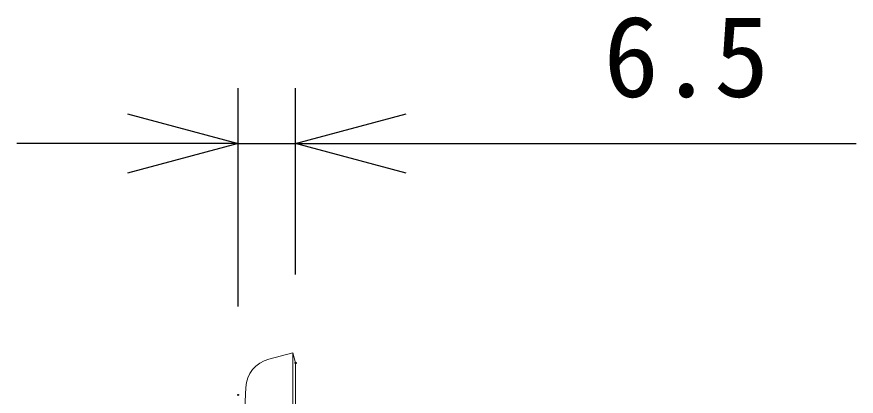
# Model space of a CAD drawing. Units: millimetres, scale not verified. Extents: x -62 to 63, y -56 to 57.
# Drawn here: x 13.97 to 32.94, y 26.14 to 34.71 of the extents above; entities that cross this region are included whole.
import ezdxf
from ezdxf.enums import TextEntityAlignment as Align

# ---------------------------------------------------------------- set-up
doc = ezdxf.new("R2010")
doc.units = ezdxf.units.MM
doc.header["$LTSCALE"] = 0.125
doc.header["$PDMODE"] = 32
doc.header["$PDSIZE"] = 0.025
for name, color, linetype in [('0-0_0', 7, 'Continuous'), ('0-1_Defpoints', 7, 'Continuous'), ('0-6_SUNPO', 7, 'Continuous')]:
    doc.layers.add(name, color=color, linetype=linetype)
doc.layers.add('0-2_GAIKEI', color=1, linetype='Continuous', lineweight=18)
doc.styles.add('ＭＳ ゴシック', font='')
doc.styles.get('ＭＳ ゴシック').set_extended_font_data('MS Gothic')

# ---------------------------------------------------------------- blocks, each defined once
blk = doc.blocks.new('_Open30')
at = {"layer": '0-0_0'}
blk.add_line((0, 0), (-1, 0), dxfattribs=at)
blk.add_lwpolyline([(-1, 0.26795), (0, 0), (-1, -0.26795)], dxfattribs=at)
blk = doc.blocks.new('D2')
at = {"layer": '0-1_Defpoints'}
for p in [(84.7609, 93.3378), (84.7609, 88.378), (83.4609, 87.656)]:
    blk.add_point(p, dxfattribs=at)
at = {"layer": '0-6_SUNPO'}
for p, q in [((83.4609, 89.656), (83.4609, 94.5878)), ((84.7609, 90.378), (84.7609, 94.5878)), ((80.9609, 93.3378), (78.4609, 93.3378)), ((83.4609, 93.3378), (84.7609, 93.3378)), ((87.2609, 93.3378), (97.4276, 93.3378))]:
    blk.add_line(p, q, dxfattribs=at)
at = {"layer": '0-6_SUNPO', "xscale": 2.5, "yscale": 2.5}
blk.add_blockref('_Open30', (83.4609, 93.3378), dxfattribs=at)
at = {"layer": '0-6_SUNPO', "xscale": 2.5, "yscale": 2.5, "rotation": 180}
blk.add_blockref('_Open30', (84.7609, 93.3378), dxfattribs=at)
at = {"layer": '0-6_SUNPO', "style": 'ＭＳ ゴシック'}
blk.add_text('6.5', height=1.833, dxfattribs=at).set_placement((91.7193, 93.8378), align=Align.BOTTOM_LEFT)

msp = doc.modelspace()

# ---------------------------------------------------------------- linework, layer by layer
at = {"layer": '0-2_GAIKEI', "color": 7}
for p, q in [((19.6632, 26.9726), (20.2091, 27.1189)), ((20.2091, 27.1189), (20.2713, 26.887)), ((20.2713, 26.887), (20.2713, 3.3508)), ((19.0233, 23.9436), (19.1453, 26.3322))]:
    msp.add_line(p, q, dxfattribs=at)
at = {"layer": '0-2_GAIKEI'}
msp.add_line((20.2091, 27.1189), (20.2091, 3.1189), dxfattribs=at)
at = {"layer": '0-2_GAIKEI', "color": 7}
msp.add_arc((19.8444, 26.2965), 0.7, 105.00001, 177.07669, dxfattribs=at)

# ---------------------------------------------------------------- block references
at = {"layer": '0-6_SUNPO'}
msp.add_blockref('D2', (-64.4897, -61.491), dxfattribs=at)

doc.saveas('drawing.dxf')
